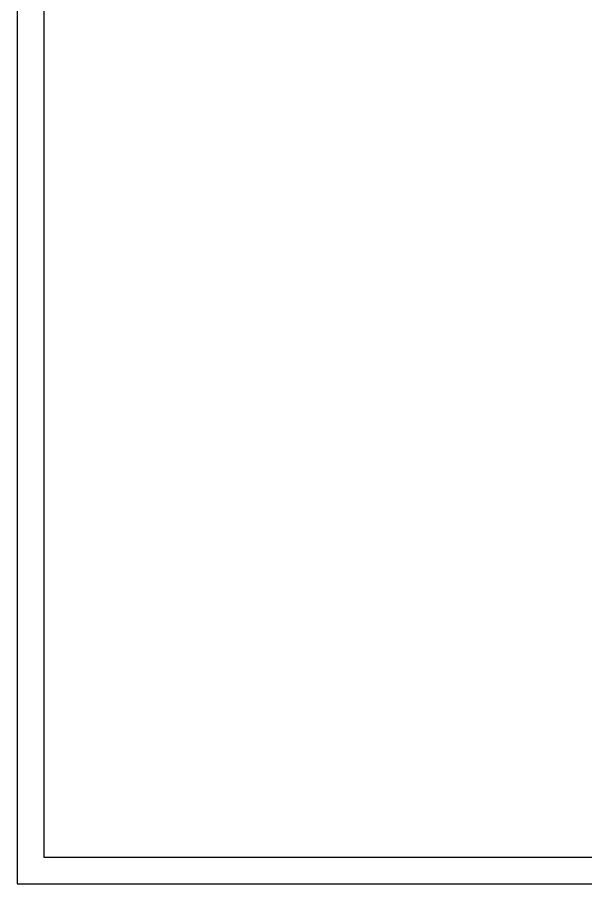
# Model space of a CAD drawing. Extents: x 0.2 to 49.5, y 17.6 to 52.5.
# Drawn here: x 0.15 to 12.73, y 17.64 to 36.82 of the extents above; entities that cross this region are included whole.
import ezdxf

# ---------------------------------------------------------------- set-up
doc = ezdxf.new("R2010")
doc.units = 0
doc.layers.get('0').update_dxf_attribs({"linetype": 'CONTINUOUS'})

msp = doc.modelspace()

# ---------------------------------------------------------------- linework, layer by layer
at = {"color": 7}
for points in [[(0.15458818244820804, 52.511682196937045), (0.15458818244820804, 17.64373066011308)], [(0.7415907335732186, 51.92467964581192), (0.7415907335732186, 18.230733211237975)], [(0.7415907335732186, 18.230733211237975), (48.87579992582175, 18.230733211237975)], [(0.15458818244820804, 17.64373066011308), (49.46280247694676, 17.64373066011308)]]:
    msp.add_lwpolyline(points, dxfattribs=at)

doc.saveas('drawing.dxf')
